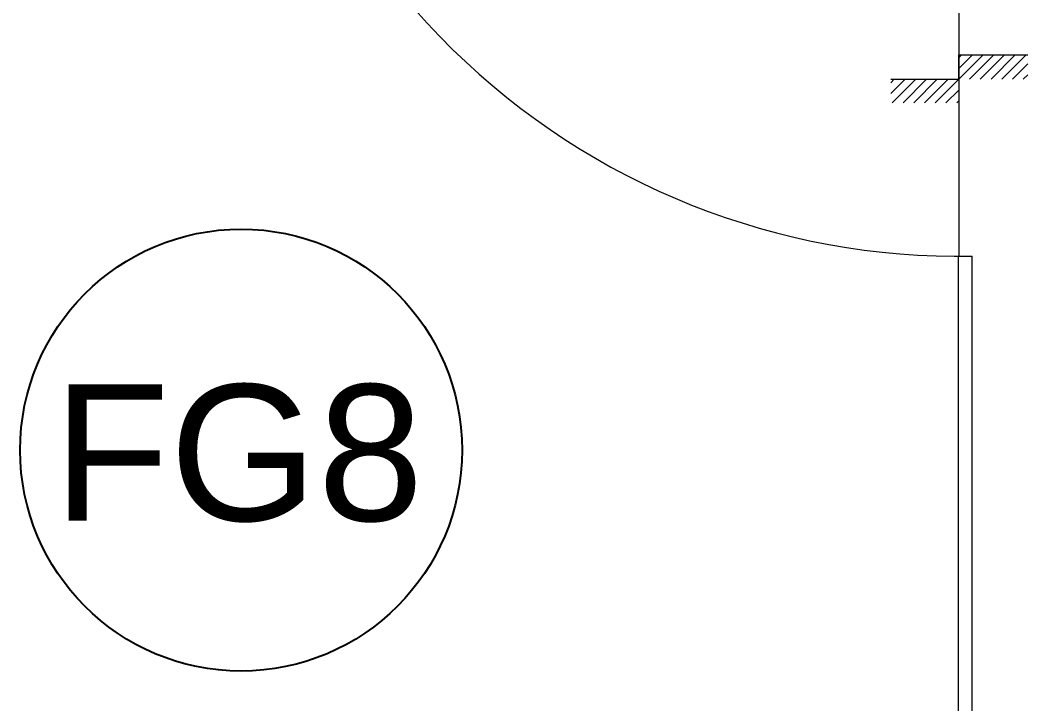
# Model space of a CAD drawing. Header units: inches. Extents: x 211391 to 214260, y -106888 to -102532.
# Drawn here: x 213153.97 to 213190.93, y -103783.46 to -103758.39 of the extents above; entities that cross this region are included whole.
import ezdxf

# ---------------------------------------------------------------- set-up
doc = ezdxf.new("R2010")
doc.units = ezdxf.units.IN
doc.header["$MEASUREMENT"] = 0
doc.layers.get('0').update_dxf_attribs({"color": 4})
doc.layers.add('DROP', color=1, linetype='Continuous', lineweight=5)
doc.layers.add('GLASS', color=4, linetype='Continuous', lineweight=18)
doc.styles.add('STYLE1', font='arial.ttf', dxfattribs={"height": 8})

# ---------------------------------------------------------------- blocks, each defined once
blk = doc.blocks.new('*X6')
at = {"color": 0}
for p, q in [((0, 0), (6, 6)), ((0, 2.65), (3.35, 6)), ((0, 5.3), (0.7, 6)), ((2.65, 0), (8.65, 6)), ((5.3, 0), (11.3, 6)), ((7.95, 0), (13.95, 6)), ((10.61, 0), (16.61, 6)), ((13.26, 0), (17.04, 3.78)), ((-16.76, -3.5), (-13.26, 0)), ((-16.76, -0.85), (-15.91, 0)), ((-16.42, -5.81), (-10.61, 0)), ((-13.76, -5.81), (-7.95, 0)), ((-11.11, -5.81), (-5.3, 0)), ((-8.46, -5.81), (-2.65, 0)), ((-5.81, -5.81), (0, 0)), ((15.91, 0), (17.04, 1.13)), ((-3.16, -5.81), (0, -2.65)), ((-0.51, -5.81), (0, -5.3))]:
    blk.add_line(p, q, dxfattribs=at)
blk = doc.blocks.new('4 UQ46U')
at = {"layer": 'DROP', "lineweight": 5}
blk.add_lwpolyline([(67308.827, -52969.15), (67308.827, -52972.456), (67307.643, -52972.456), (67307.643, -52975.818)], dxfattribs=at)
at = {"layer": 'DROP', "lineweight": 5, "extrusion": (0, 0, -1), "xscale": 0.1972594911858323, "yscale": 0.1972594911858323, "zscale": -0.1972594911858323, "rotation": 270}
blk.add_blockref('*X6', (-67308.827, -52972.456), dxfattribs=at)

msp = doc.modelspace()

# ---------------------------------------------------------------- linework, layer by layer
at = {"layer": 'Defpoints'}
msp.add_circle((213162.072, -103774.158), 8.104, dxfattribs=at)
at = {"layer": 'DROP', "ltscale": 20}
msp.add_line((213188.388, -103740.544), (213188.393, -103767.048), dxfattribs=at)
at = {"layer": 'GLASS', "ltscale": 20}
for p, q in [((213188.388, -103802.541), (213188.388, -103767.048)), ((213188.888, -103802.541), (213188.888, -103767.044))]:
    msp.add_line(p, q, dxfattribs=at)
at = {"layer": 'GLASS', "ltscale": 10}
msp.add_arc((213188.393, -103740.544), 26.505, 180, 271.0709, dxfattribs=at)

# ---------------------------------------------------------------- block references
at = {"layer": 'DROP', "ltscale": 20, "xscale": -0.7535655759087229, "yscale": 0.7535655759087229, "zscale": 0.7535655759087191, "rotation": 90}
msp.add_blockref('4 UQ46U', (173270.173, -53038.942), dxfattribs=at)

# ---------------------------------------------------------------- texts
at = {"layer": 'Defpoints', "insert": (213166.089, -103771.752), "char_height": 5, "attachment_point": 3, "style": 'STYLE1'}
msp.add_mtext_dynamic_manual_height_columns('\\A1;\\pxqc;FG8', width=8.23787, gutter_width=70, heights=[-5.171], dxfattribs=at)

doc.saveas('drawing.dxf')
